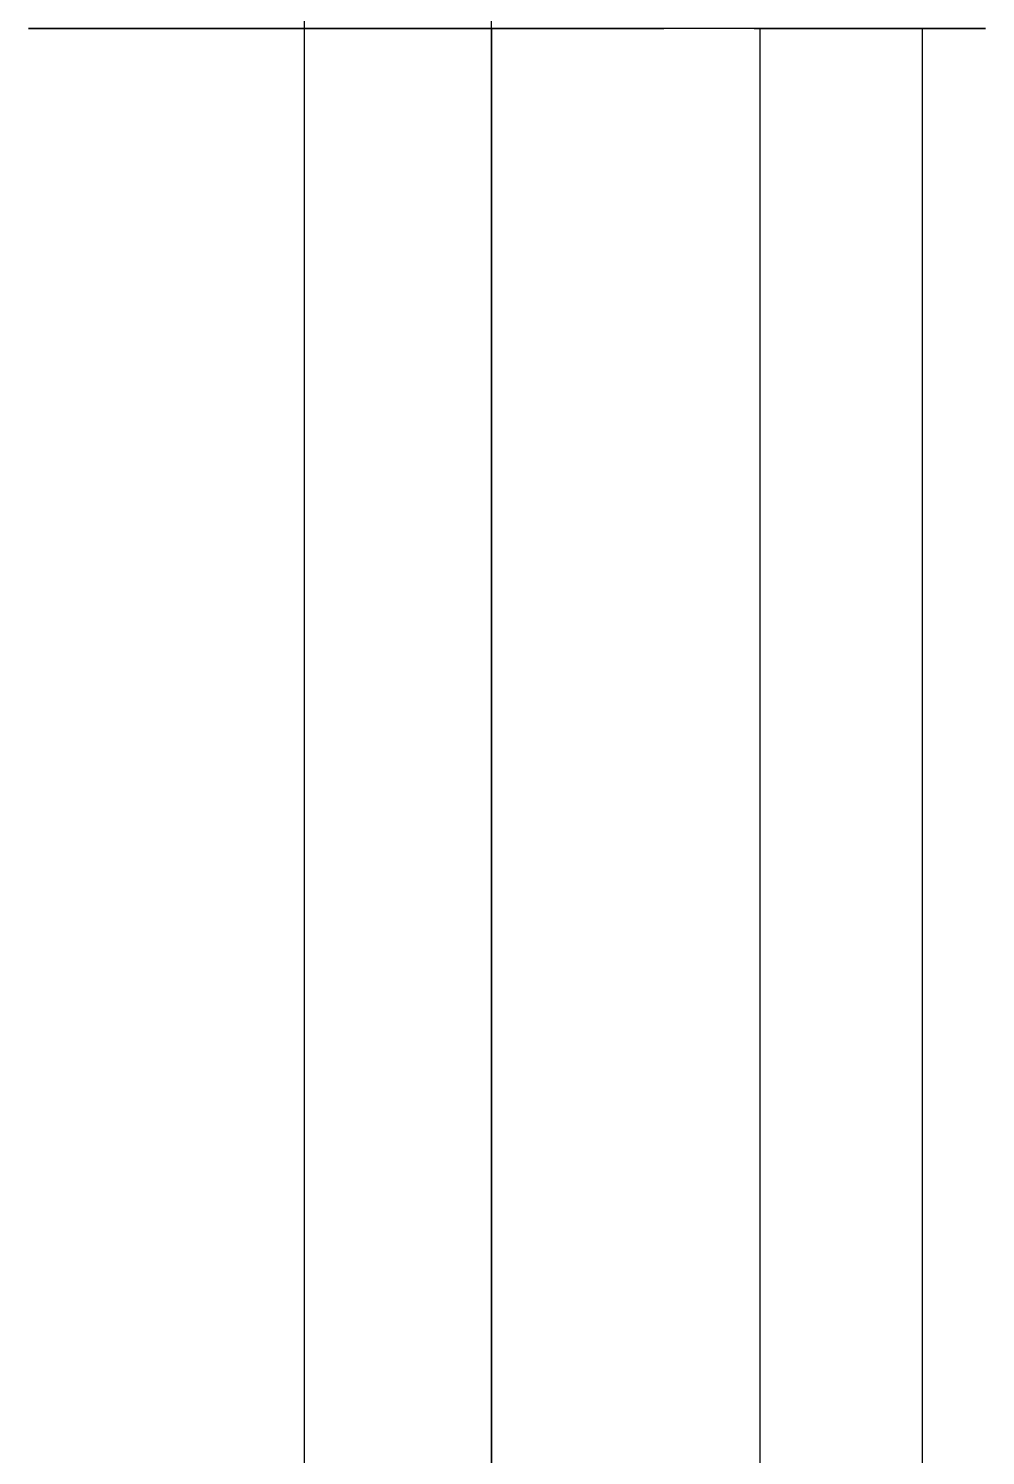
# Model space of a CAD drawing. Header units: metres. Extents: x 0 to 420, y 0 to 297.
# Drawn here: x 247.79 to 255.58, y 193.19 to 204.81 of the extents above; entities that cross this region are included whole.
import ezdxf

# ---------------------------------------------------------------- set-up
doc = ezdxf.new("R2010")
doc.units = ezdxf.units.M

msp = doc.modelspace()

# ---------------------------------------------------------------- linework, layer by layer
at = {"layer": 'GEOMETRY'}
for p, q in [((250.034, 170.016), (250.034, 208.116)), ((251.558, 170.016), (251.558, 208.116)), ((247.808, 204.814), (247.786, 204.814)), ((247.786, 204.814), (247.794, 204.814)), ((247.794, 204.814), (247.802, 204.814)), ((247.802, 204.814), (247.81, 204.814)), ((247.829, 204.814), (247.808, 204.814)), ((247.81, 204.814), (247.818, 204.814)), ((247.818, 204.814), (247.832, 204.814)), ((247.85, 204.814), (247.829, 204.814)), ((247.832, 204.814), (247.856, 204.814)), ((247.872, 204.814), (247.85, 204.814)), ((247.856, 204.814), (247.879, 204.814)), ((247.911, 204.814), (247.872, 204.814)), ((247.879, 204.814), (247.903, 204.814)), ((247.903, 204.814), (247.926, 204.814)), ((247.974, 204.814), (247.911, 204.814)), ((247.926, 204.814), (247.963, 204.814)), ((247.963, 204.814), (248.002, 204.814)), ((248.037, 204.814), (247.974, 204.814)), ((248.002, 204.814), (248.04, 204.814)), ((248.1, 204.814), (248.037, 204.814)), ((248.04, 204.814), (248.079, 204.814)), ((248.079, 204.814), (248.122, 204.814)), ((248.163, 204.814), (248.1, 204.814)), ((248.122, 204.814), (248.175, 204.814)), ((248.259, 204.814), (248.163, 204.814)), ((248.175, 204.814), (248.228, 204.814)), ((248.228, 204.814), (248.281, 204.814)), ((248.361, 204.814), (248.259, 204.814)), ((248.281, 204.814), (248.334, 204.814)), ((248.334, 204.814), (248.397, 204.814)), ((248.463, 204.814), (248.361, 204.814)), ((248.397, 204.814), (248.464, 204.814)), ((248.564, 204.814), (248.463, 204.814)), ((248.464, 204.814), (248.53, 204.814)), ((248.53, 204.814), (248.597, 204.814)), ((248.675, 204.814), (248.564, 204.814)), ((248.597, 204.814), (248.665, 204.814)), ((248.665, 204.814), (248.744, 204.814)), ((248.811, 204.814), (248.675, 204.814)), ((248.744, 204.814), (248.823, 204.814)), ((248.946, 204.814), (248.811, 204.814)), ((248.823, 204.814), (248.902, 204.814)), ((248.902, 204.814), (248.981, 204.814)), ((249.081, 204.814), (248.946, 204.814)), ((248.981, 204.814), (249.066, 204.814)), ((249.066, 204.814), (249.156, 204.814)), ((249.216, 204.814), (249.081, 204.814)), ((249.156, 204.814), (249.245, 204.814)), ((249.37, 204.814), (249.216, 204.814)), ((249.245, 204.814), (249.335, 204.814)), ((249.323, 204.814), (249.31, 204.814)), ((249.31, 204.814), (249.315, 204.814)), ((249.315, 204.814), (249.32, 204.814)), ((249.32, 204.814), (249.325, 204.814)), ((249.336, 204.814), (249.323, 204.814)), ((249.325, 204.814), (249.329, 204.814)), ((249.329, 204.814), (249.338, 204.814)), ((249.335, 204.814), (249.425, 204.814)), ((249.349, 204.814), (249.336, 204.814)), ((249.338, 204.814), (249.353, 204.814)), ((249.362, 204.814), (249.349, 204.814)), ((249.353, 204.814), (249.367, 204.814)), ((249.386, 204.814), (249.362, 204.814)), ((249.367, 204.814), (249.381, 204.814)), ((249.531, 204.814), (249.37, 204.814)), ((249.381, 204.814), (249.396, 204.814)), ((249.425, 204.814), (249.386, 204.814)), ((249.396, 204.814), (249.418, 204.814)), ((249.418, 204.814), (249.441, 204.814)), ((249.463, 204.814), (249.425, 204.814)), ((249.425, 204.814), (249.523, 204.814)), ((249.441, 204.814), (249.465, 204.814)), ((249.502, 204.814), (249.463, 204.814)), ((249.465, 204.814), (249.489, 204.814)), ((249.489, 204.814), (249.515, 204.814)), ((249.54, 204.814), (249.502, 204.814)), ((249.515, 204.814), (249.547, 204.814)), ((249.523, 204.814), (249.622, 204.814)), ((249.693, 204.814), (249.531, 204.814)), ((249.599, 204.814), (249.54, 204.814)), ((249.547, 204.814), (249.579, 204.814)), ((249.579, 204.814), (249.612, 204.814)), ((249.66, 204.814), (249.599, 204.814)), ((249.612, 204.814), (249.644, 204.814)), ((249.622, 204.814), (249.721, 204.814)), ((249.644, 204.814), (249.682, 204.814)), ((249.722, 204.814), (249.66, 204.814)), ((249.682, 204.814), (249.723, 204.814)), ((249.855, 204.814), (249.693, 204.814)), ((249.721, 204.814), (249.82, 204.814)), ((249.784, 204.814), (249.722, 204.814)), ((249.723, 204.814), (249.763, 204.814)), ((249.763, 204.814), (249.804, 204.814)), ((249.852, 204.814), (249.784, 204.814)), ((249.804, 204.814), (249.846, 204.814)), ((249.82, 204.814), (249.922, 204.814)), ((249.846, 204.814), (249.894, 204.814)), ((249.934, 204.814), (249.852, 204.814)), ((250.019, 204.814), (249.855, 204.814)), ((249.894, 204.814), (249.942, 204.814)), ((249.922, 204.814), (250.028, 204.814)), ((250.016, 204.814), (249.934, 204.814)), ((249.942, 204.814), (249.99, 204.814)), ((249.99, 204.814), (250.038, 204.814)), ((250.099, 204.814), (250.016, 204.814)), ((250.2, 204.814), (250.019, 204.814)), ((250.028, 204.814), (250.134, 204.814)), ((250.034, 204.803), (250.034, 204.817)), ((250.034, 204.789), (250.034, 204.803)), ((250.038, 204.814), (250.09, 204.814)), ((250.09, 204.814), (250.144, 204.814)), ((250.181, 204.814), (250.099, 204.814)), ((250.134, 204.814), (250.24, 204.814)), ((250.144, 204.814), (250.199, 204.814)), ((250.275, 204.814), (250.181, 204.814)), ((250.199, 204.814), (250.254, 204.814)), ((250.38, 204.814), (250.2, 204.814)), ((250.24, 204.814), (250.346, 204.814)), ((250.254, 204.814), (250.308, 204.814)), ((250.373, 204.814), (250.275, 204.814)), ((250.308, 204.814), (250.368, 204.814)), ((250.346, 204.814), (250.457, 204.814)), ((250.368, 204.814), (250.429, 204.814)), ((250.472, 204.814), (250.373, 204.814)), ((250.56, 204.814), (250.38, 204.814)), ((250.429, 204.814), (250.489, 204.814)), ((250.457, 204.814), (250.568, 204.814)), ((250.57, 204.814), (250.472, 204.814)), ((250.489, 204.814), (250.549, 204.814)), ((250.549, 204.814), (250.611, 204.814)), ((250.74, 204.814), (250.56, 204.814)), ((250.568, 204.814), (250.68, 204.814)), ((250.67, 204.814), (250.57, 204.814)), ((250.611, 204.814), (250.676, 204.814)), ((250.78, 204.814), (250.67, 204.814)), ((250.676, 204.814), (250.74, 204.814)), ((250.68, 204.814), (250.791, 204.814)), ((250.74, 204.814), (250.805, 204.814)), ((250.926, 204.814), (250.74, 204.814)), ((250.89, 204.814), (250.78, 204.814)), ((250.791, 204.814), (250.904, 204.814)), ((250.805, 204.814), (250.87, 204.814)), ((250.87, 204.814), (250.937, 204.814)), ((251, 204.814), (250.89, 204.814)), ((250.904, 204.814), (251.019, 204.814)), ((251.116, 204.814), (250.926, 204.814)), ((250.937, 204.814), (251.005, 204.814)), ((251.11, 204.814), (251, 204.814)), ((251.005, 204.814), (251.073, 204.814)), ((251.019, 204.814), (251.133, 204.814)), ((251.073, 204.814), (251.141, 204.814)), ((251.223, 204.814), (251.11, 204.814)), ((251.306, 204.814), (251.116, 204.814)), ((251.133, 204.814), (251.248, 204.814)), ((251.141, 204.814), (251.209, 204.814)), ((251.209, 204.814), (251.279, 204.814)), ((251.338, 204.814), (251.223, 204.814)), ((251.248, 204.814), (251.363, 204.814)), ((251.279, 204.814), (251.349, 204.814)), ((251.495, 204.814), (251.306, 204.814)), ((251.454, 204.814), (251.338, 204.814)), ((251.349, 204.814), (251.419, 204.814)), ((251.363, 204.814), (251.478, 204.814)), ((251.419, 204.814), (251.489, 204.814)), ((251.57, 204.814), (251.454, 204.814)), ((251.478, 204.814), (251.594, 204.814)), ((251.489, 204.814), (251.559, 204.814)), ((251.685, 204.814), (251.495, 204.814)), ((251.558, 204.817), (251.558, 204.803)), ((251.558, 204.803), (251.558, 204.789)), ((251.559, 204.814), (251.63, 204.814)), ((251.685, 204.814), (251.57, 204.814)), ((251.594, 204.814), (251.71, 204.814)), ((251.63, 204.814), (251.7, 204.814)), ((251.801, 204.814), (251.685, 204.814)), ((251.875, 204.814), (251.685, 204.814)), ((251.7, 204.814), (251.771, 204.814)), ((251.71, 204.814), (251.826, 204.814)), ((251.771, 204.814), (251.842, 204.814)), ((251.916, 204.814), (251.801, 204.814)), ((251.826, 204.814), (251.942, 204.814)), ((251.842, 204.814), (251.912, 204.814)), ((252.065, 204.814), (251.875, 204.814)), ((251.912, 204.814), (251.982, 204.814)), ((252.032, 204.814), (251.916, 204.814)), ((251.942, 204.814), (252.057, 204.814)), ((251.982, 204.814), (252.052, 204.814)), ((252.148, 204.814), (252.032, 204.814)), ((252.052, 204.814), (252.122, 204.814)), ((252.057, 204.814), (252.172, 204.814)), ((252.255, 204.814), (252.065, 204.814)), ((252.122, 204.814), (252.191, 204.814)), ((252.261, 204.814), (252.148, 204.814)), ((252.172, 204.814), (252.287, 204.814)), ((252.191, 204.814), (252.259, 204.814)), ((252.444, 204.814), (252.255, 204.814)), ((252.259, 204.814), (252.327, 204.814)), ((252.371, 204.814), (252.261, 204.814)), ((252.287, 204.814), (252.402, 204.814)), ((252.327, 204.814), (252.395, 204.814)), ((252.48, 204.814), (252.371, 204.814)), ((252.395, 204.814), (252.463, 204.814)), ((252.402, 204.814), (252.515, 204.814)), ((252.63, 204.814), (252.444, 204.814)), ((252.963, 204.814), (252.463, 204.814)), ((252.498, 204.814), (252.463, 204.814)), ((252.59, 204.814), (252.48, 204.814)), ((252.533, 204.814), (252.498, 204.814)), ((252.515, 204.814), (252.627, 204.814)), ((252.568, 204.814), (252.533, 204.814)), ((252.603, 204.814), (252.568, 204.814)), ((252.7, 204.814), (252.59, 204.814)), ((252.639, 204.814), (252.603, 204.814)), ((252.627, 204.814), (252.739, 204.814)), ((252.81, 204.814), (252.63, 204.814)), ((252.675, 204.814), (252.639, 204.814)), ((252.71, 204.814), (252.675, 204.814)), ((252.8, 204.814), (252.7, 204.814)), ((252.746, 204.814), (252.71, 204.814)), ((252.739, 204.814), (252.851, 204.814)), ((252.782, 204.814), (252.746, 204.814)), ((252.818, 204.814), (252.782, 204.814)), ((252.899, 204.814), (252.8, 204.814)), ((252.991, 204.814), (252.81, 204.814)), ((252.854, 204.814), (252.818, 204.814)), ((252.851, 204.814), (252.963, 204.814)), ((252.89, 204.814), (252.854, 204.814)), ((252.927, 204.814), (252.89, 204.814)), ((252.997, 204.814), (252.899, 204.814)), ((252.963, 204.814), (252.927, 204.814)), ((252.974, 204.814), (252.963, 204.814)), ((253, 204.814), (252.963, 204.814)), ((252.986, 204.814), (252.974, 204.814)), ((252.998, 204.814), (252.986, 204.814)), ((253.171, 204.814), (252.991, 204.814)), ((253.096, 204.814), (252.997, 204.814)), ((253.009, 204.814), (252.998, 204.814)), ((253.036, 204.814), (253, 204.814)), ((253.021, 204.814), (253.009, 204.814)), ((253.033, 204.814), (253.021, 204.814)), ((253.045, 204.814), (253.033, 204.814)), ((253.073, 204.814), (253.036, 204.814)), ((253.057, 204.814), (253.045, 204.814)), ((253.069, 204.814), (253.057, 204.814)), ((253.081, 204.814), (253.069, 204.814)), ((253.109, 204.814), (253.073, 204.814)), ((253.093, 204.814), (253.081, 204.814)), ((253.105, 204.814), (253.093, 204.814)), ((253.189, 204.814), (253.096, 204.814)), ((253.117, 204.814), (253.105, 204.814)), ((253.146, 204.814), (253.109, 204.814)), ((253.129, 204.814), (253.117, 204.814)), ((253.141, 204.814), (253.129, 204.814)), ((253.154, 204.814), (253.141, 204.814)), ((253.183, 204.814), (253.146, 204.814)), ((253.166, 204.814), (253.154, 204.814)), ((253.178, 204.814), (253.166, 204.814)), ((253.351, 204.814), (253.171, 204.814)), ((253.19, 204.814), (253.178, 204.814)), ((253.219, 204.814), (253.183, 204.814)), ((253.272, 204.814), (253.189, 204.814)), ((253.202, 204.814), (253.19, 204.814)), ((253.215, 204.814), (253.202, 204.814)), ((253.227, 204.814), (253.215, 204.814)), ((253.256, 204.814), (253.219, 204.814)), ((253.239, 204.814), (253.227, 204.814)), ((253.251, 204.814), (253.239, 204.814)), ((253.263, 204.814), (253.251, 204.814)), ((253.293, 204.814), (253.256, 204.814)), ((253.276, 204.814), (253.263, 204.814)), ((253.354, 204.814), (253.272, 204.814)), ((253.288, 204.814), (253.276, 204.814)), ((253.3, 204.814), (253.288, 204.814)), ((253.329, 204.814), (253.293, 204.814)), ((253.312, 204.814), (253.3, 204.814)), ((253.324, 204.814), (253.312, 204.814)), ((253.336, 204.814), (253.324, 204.814)), ((253.366, 204.814), (253.329, 204.814)), ((253.348, 204.814), (253.336, 204.814)), ((253.36, 204.814), (253.348, 204.814)), ((253.515, 204.814), (253.351, 204.814)), ((253.436, 204.814), (253.354, 204.814)), ((253.372, 204.814), (253.36, 204.814)), ((253.402, 204.814), (253.366, 204.814)), ((253.384, 204.814), (253.372, 204.814)), ((253.396, 204.814), (253.384, 204.814)), ((253.408, 204.814), (253.396, 204.814)), ((253.439, 204.814), (253.402, 204.814)), ((253.42, 204.814), (253.408, 204.814)), ((253.431, 204.814), (253.42, 204.814)), ((253.443, 204.814), (253.431, 204.814)), ((253.518, 204.814), (253.436, 204.814)), ((253.475, 204.814), (253.439, 204.814)), ((253.455, 204.814), (253.443, 204.814)), ((253.466, 204.814), (253.455, 204.814)), ((253.478, 204.814), (253.466, 204.814)), ((253.512, 204.814), (253.475, 204.814)), ((253.489, 204.814), (253.478, 204.814)), ((253.5, 204.814), (253.489, 204.814)), ((253.512, 204.814), (253.5, 204.814)), ((253.523, 204.814), (253.512, 204.814)), ((253.548, 204.814), (253.512, 204.814)), ((253.677, 204.814), (253.515, 204.814)), ((253.586, 204.814), (253.518, 204.814)), ((253.534, 204.814), (253.523, 204.814)), ((253.545, 204.814), (253.534, 204.814)), ((253.556, 204.814), (253.545, 204.814)), ((253.584, 204.814), (253.548, 204.814)), ((253.567, 204.814), (253.556, 204.814)), ((253.577, 204.814), (253.567, 204.814)), ((253.588, 204.814), (253.577, 204.814)), ((253.62, 204.814), (253.584, 204.814)), ((253.648, 204.814), (253.586, 204.814)), ((253.599, 204.814), (253.588, 204.814)), ((253.609, 204.814), (253.599, 204.814)), ((253.62, 204.814), (253.609, 204.814)), ((253.63, 204.814), (253.62, 204.814)), ((253.656, 204.814), (253.62, 204.814)), ((253.64, 204.814), (253.63, 204.814)), ((253.65, 204.814), (253.64, 204.814)), ((253.71, 204.814), (253.648, 204.814)), ((253.66, 204.814), (253.65, 204.814)), ((253.692, 204.814), (253.656, 204.814)), ((253.67, 204.814), (253.66, 204.814)), ((253.68, 204.814), (253.67, 204.814)), ((253.839, 204.814), (253.677, 204.814)), ((253.689, 204.814), (253.68, 204.814)), ((253.699, 204.814), (253.689, 204.814)), ((253.728, 204.814), (253.692, 204.814)), ((253.894, 204.814), (253.699, 204.814)), ((253.699, 204.814), (254.672, 204.814)), ((253.772, 204.814), (253.71, 204.814)), ((253.764, 204.814), (253.728, 204.814)), ((253.748, 189.066), (253.748, 204.814)), ((253.748, 204.814), (255.072, 204.814)), ((253.748, 204.814), (253.757, 204.814)), ((253.757, 204.814), (253.767, 204.814)), ((253.799, 204.814), (253.764, 204.814)), ((253.767, 204.814), (253.776, 204.814)), ((253.83, 204.814), (253.772, 204.814)), ((253.776, 204.814), (253.785, 204.814)), ((253.785, 204.814), (253.794, 204.814)), ((253.794, 204.814), (253.803, 204.814)), ((253.834, 204.814), (253.799, 204.814)), ((253.803, 204.814), (253.811, 204.814)), ((253.811, 204.814), (253.82, 204.814)), ((253.82, 204.814), (253.828, 204.814)), ((253.828, 204.814), (253.836, 204.814)), ((253.869, 204.814), (253.83, 204.814)), ((253.869, 204.814), (253.834, 204.814)), ((253.836, 204.814), (253.844, 204.814)), ((254.001, 204.814), (253.839, 204.814)), ((253.844, 204.814), (253.852, 204.814)), ((253.852, 204.814), (253.86, 204.814)), ((253.86, 204.814), (253.868, 204.814)), ((253.868, 204.814), (253.875, 204.814)), ((253.905, 204.814), (253.869, 204.814)), ((253.907, 204.814), (253.869, 204.814)), ((253.875, 204.814), (253.883, 204.814)), ((253.883, 204.814), (253.89, 204.814)), ((253.89, 204.814), (253.897, 204.814)), ((253.909, 204.815), (253.894, 204.814)), ((253.894, 204.814), (254.868, 204.814)), ((253.897, 204.814), (253.904, 204.814)), ((253.904, 204.814), (253.911, 204.814)), ((253.94, 204.814), (253.905, 204.814)), ((253.946, 204.814), (253.907, 204.814)), ((253.911, 204.814), (253.917, 204.814)), ((253.917, 204.814), (253.924, 204.814)), ((253.924, 204.814), (253.93, 204.814)), ((253.93, 204.814), (253.936, 204.814)), ((253.936, 204.814), (253.942, 204.814)), ((253.974, 204.814), (253.94, 204.814)), ((253.942, 204.814), (253.948, 204.814)), ((253.984, 204.814), (253.946, 204.814)), ((253.948, 204.814), (253.954, 204.814)), ((253.954, 204.814), (253.96, 204.814)), ((253.96, 204.814), (253.965, 204.814)), ((253.965, 204.814), (253.97, 204.814)), ((253.97, 204.814), (253.976, 204.814)), ((254.008, 204.814), (253.974, 204.814)), ((253.976, 204.814), (253.981, 204.814)), ((253.981, 204.814), (253.985, 204.814)), ((254.008, 204.814), (253.984, 204.814)), ((253.985, 204.814), (253.99, 204.814)), ((253.99, 204.814), (253.995, 204.814)), ((253.995, 204.814), (253.999, 204.814)), ((253.999, 204.814), (254.003, 204.814)), ((254.155, 204.814), (254.001, 204.814)), ((254.003, 204.814), (254.007, 204.814)), ((254.007, 204.814), (254.011, 204.814)), ((254.043, 204.814), (254.008, 204.814)), ((254.021, 204.814), (254.008, 204.814)), ((254.011, 204.814), (254.015, 204.814)), ((254.015, 204.814), (254.019, 204.814)), ((254.019, 204.814), (254.022, 204.814)), ((254.034, 204.814), (254.021, 204.814)), ((254.022, 204.814), (254.025, 204.814)), ((254.025, 204.814), (254.029, 204.814)), ((254.029, 204.814), (254.032, 204.814)), ((254.032, 204.814), (254.035, 204.814)), ((254.047, 204.814), (254.034, 204.814)), ((254.035, 204.814), (254.037, 204.814)), ((254.037, 204.814), (254.04, 204.814)), ((254.04, 204.814), (254.042, 204.814)), ((254.042, 204.814), (254.045, 204.814)), ((254.077, 204.814), (254.043, 204.814)), ((254.045, 204.814), (254.047, 204.814)), ((254.047, 204.814), (254.048, 204.814)), ((254.06, 204.814), (254.047, 204.814)), ((254.048, 204.814), (254.05, 204.814)), ((254.05, 204.814), (254.052, 204.814)), ((254.052, 204.814), (254.054, 204.814)), ((254.054, 204.814), (254.055, 204.814)), ((254.055, 204.814), (254.056, 204.814)), ((254.056, 204.814), (254.057, 204.814)), ((254.057, 204.814), (254.058, 204.814)), ((254.058, 204.814), (254.059, 204.814)), ((254.059, 204.814), (254.059, 204.814)), ((254.059, 204.814), (254.059, 204.814)), ((254.059, 204.814), (254.06, 204.814)), ((254.06, 204.814), (254.06, 204.814)), ((254.111, 204.814), (254.077, 204.814)), ((254.144, 204.814), (254.111, 204.814)), ((254.177, 204.814), (254.144, 204.814)), ((254.29, 204.814), (254.155, 204.814)), ((254.211, 204.814), (254.177, 204.814)), ((254.244, 204.814), (254.211, 204.814)), ((254.276, 204.814), (254.244, 204.814)), ((254.308, 204.814), (254.276, 204.814)), ((254.425, 204.814), (254.29, 204.814)), ((254.34, 204.814), (254.308, 204.814)), ((254.372, 204.814), (254.34, 204.814)), ((254.404, 204.814), (254.372, 204.814)), ((254.435, 204.814), (254.404, 204.814)), ((254.56, 204.814), (254.425, 204.814)), ((254.465, 204.814), (254.435, 204.814)), ((254.496, 204.814), (254.465, 204.814)), ((254.526, 204.814), (254.496, 204.814)), ((254.556, 204.814), (254.526, 204.814)), ((254.585, 204.814), (254.556, 204.814)), ((254.695, 204.814), (254.56, 204.814)), ((254.614, 204.814), (254.585, 204.814)), ((254.643, 204.814), (254.614, 204.814)), ((254.672, 204.814), (254.643, 204.814)), ((254.672, 204.814), (254.868, 204.814)), ((254.806, 204.814), (254.695, 204.814)), ((254.908, 204.814), (254.806, 204.814)), ((254.868, 204.814), (254.882, 204.815)), ((255.009, 204.814), (254.908, 204.814)), ((255.111, 204.814), (255.009, 204.814)), ((255.072, 189.066), (255.072, 204.814)), ((255.072, 204.814), (255.087, 204.814)), ((255.087, 204.814), (255.102, 204.814)), ((255.102, 204.814), (255.117, 204.814)), ((255.207, 204.814), (255.111, 204.814)), ((255.117, 204.814), (255.133, 204.814)), ((255.133, 204.814), (255.147, 204.814)), ((255.147, 204.814), (255.161, 204.814)), ((255.161, 204.814), (255.175, 204.814)), ((255.175, 204.814), (255.189, 204.814)), ((255.189, 204.814), (255.204, 204.814)), ((255.204, 204.814), (255.217, 204.814)), ((255.27, 204.814), (255.207, 204.814)), ((255.217, 204.814), (255.23, 204.814)), ((255.23, 204.814), (255.243, 204.814)), ((255.243, 204.814), (255.256, 204.814)), ((255.256, 204.814), (255.269, 204.814)), ((255.269, 204.814), (255.281, 204.814)), ((255.333, 204.814), (255.27, 204.814)), ((255.281, 204.814), (255.293, 204.814)), ((255.293, 204.814), (255.305, 204.814)), ((255.305, 204.814), (255.316, 204.814)), ((255.316, 204.814), (255.328, 204.814)), ((255.328, 204.814), (255.339, 204.814)), ((255.396, 204.814), (255.333, 204.814)), ((255.339, 204.814), (255.349, 204.814)), ((255.349, 204.814), (255.36, 204.814)), ((255.36, 204.814), (255.371, 204.814)), ((255.371, 204.814), (255.381, 204.814)), ((255.381, 204.814), (255.391, 204.814)), ((255.391, 204.814), (255.4, 204.814)), ((255.459, 204.814), (255.396, 204.814)), ((255.4, 204.814), (255.41, 204.814)), ((255.41, 204.814), (255.419, 204.814)), ((255.419, 204.814), (255.428, 204.814)), ((255.428, 204.814), (255.437, 204.814)), ((255.437, 204.814), (255.445, 204.814)), ((255.445, 204.814), (255.454, 204.814)), ((255.454, 204.814), (255.461, 204.814)), ((255.499, 204.814), (255.459, 204.814)), ((255.461, 204.814), (255.469, 204.814)), ((255.469, 204.814), (255.476, 204.814)), ((255.476, 204.814), (255.484, 204.814)), ((255.484, 204.814), (255.491, 204.814)), ((255.491, 204.814), (255.497, 204.814)), ((255.497, 204.814), (255.504, 204.814)), ((255.52, 204.814), (255.499, 204.814)), ((255.504, 204.814), (255.51, 204.814)), ((255.51, 204.814), (255.517, 204.814)), ((255.517, 204.814), (255.522, 204.814)), ((255.541, 204.814), (255.52, 204.814)), ((255.522, 204.814), (255.527, 204.814)), ((255.527, 204.814), (255.532, 204.814)), ((255.532, 204.814), (255.538, 204.814)), ((255.538, 204.814), (255.543, 204.814)), ((255.563, 204.814), (255.541, 204.814)), ((255.543, 204.814), (255.547, 204.814)), ((255.547, 204.814), (255.551, 204.814)), ((255.551, 204.814), (255.555, 204.814)), ((255.555, 204.814), (255.559, 204.814)), ((255.559, 204.814), (255.562, 204.814)), ((255.562, 204.814), (255.565, 204.814)), ((255.584, 204.814), (255.563, 204.814)), ((255.565, 204.814), (255.568, 204.814)), ((255.568, 204.814), (255.571, 204.814)), ((255.571, 204.814), (255.574, 204.814)), ((255.574, 204.814), (255.575, 204.814)), ((255.575, 204.814), (255.577, 204.814)), ((255.577, 204.814), (255.579, 204.814)), ((255.579, 204.814), (255.581, 204.814)), ((255.581, 204.814), (255.582, 204.814)), ((255.582, 204.814), (255.582, 204.814)), ((255.582, 204.814), (255.583, 204.814)), ((255.583, 204.814), (255.583, 204.814)), ((255.583, 204.814), (255.584, 204.814)), ((250.034, 204.775), (250.034, 204.789)), ((250.034, 204.76), (250.034, 204.775)), ((250.034, 204.744), (250.034, 204.76)), ((250.034, 204.729), (250.034, 204.744)), ((250.034, 204.714), (250.034, 204.729)), ((250.034, 204.698), (250.034, 204.714)), ((250.034, 204.681), (250.034, 204.698)), ((251.558, 204.789), (251.558, 204.775)), ((251.558, 204.775), (251.558, 204.76)), ((251.558, 204.76), (251.558, 204.744)), ((251.558, 204.744), (251.558, 204.729)), ((251.558, 204.729), (251.558, 204.714)), ((251.558, 204.714), (251.558, 204.698)), ((251.558, 204.698), (251.558, 204.681)), ((250.034, 204.665), (250.034, 204.681)), ((250.034, 204.649), (250.034, 204.665)), ((250.034, 204.632), (250.034, 204.649)), ((250.034, 204.615), (250.034, 204.632)), ((250.034, 204.597), (250.034, 204.615)), ((250.034, 204.58), (250.034, 204.597)), ((250.034, 204.563), (250.034, 204.58)), ((251.558, 204.681), (251.558, 204.665)), ((251.558, 204.665), (251.558, 204.649)), ((251.558, 204.649), (251.558, 204.632)), ((251.558, 204.632), (251.558, 204.615)), ((251.558, 204.615), (251.558, 204.597)), ((251.558, 204.597), (251.558, 204.58)), ((251.558, 204.58), (251.558, 204.563)), ((250.034, 204.545), (250.034, 204.563)), ((250.034, 204.527), (250.034, 204.545)), ((250.034, 204.509), (250.034, 204.527)), ((250.034, 204.491), (250.034, 204.509)), ((250.034, 204.473), (250.034, 204.491)), ((250.034, 204.455), (250.034, 204.473)), ((250.034, 204.436), (250.034, 204.455)), ((251.558, 204.563), (251.558, 204.545)), ((251.558, 204.545), (251.558, 204.527)), ((251.558, 204.527), (251.558, 204.509)), ((251.558, 204.509), (251.558, 204.491)), ((251.558, 204.491), (251.558, 204.473)), ((251.558, 204.473), (251.558, 204.455)), ((251.558, 204.455), (251.558, 204.436)), ((250.034, 204.418), (250.034, 204.436)), ((250.034, 204.4), (250.034, 204.418)), ((250.034, 204.381), (250.034, 204.4)), ((250.034, 204.362), (250.034, 204.381)), ((250.034, 204.344), (250.034, 204.362)), ((250.034, 204.325), (250.034, 204.344)), ((251.558, 204.436), (251.558, 204.418)), ((251.558, 204.418), (251.558, 204.4)), ((251.558, 204.4), (251.558, 204.381)), ((251.558, 204.381), (251.558, 204.362)), ((251.558, 204.362), (251.558, 204.344)), ((251.558, 204.344), (251.558, 204.325)), ((250.034, 204.306), (250.034, 204.325)), ((250.034, 189.828), (250.034, 204.306)), ((251.558, 204.325), (251.558, 204.306)), ((251.558, 204.306), (251.558, 189.828))]:
    msp.add_line(p, q, dxfattribs=at)

doc.saveas('drawing.dxf')
